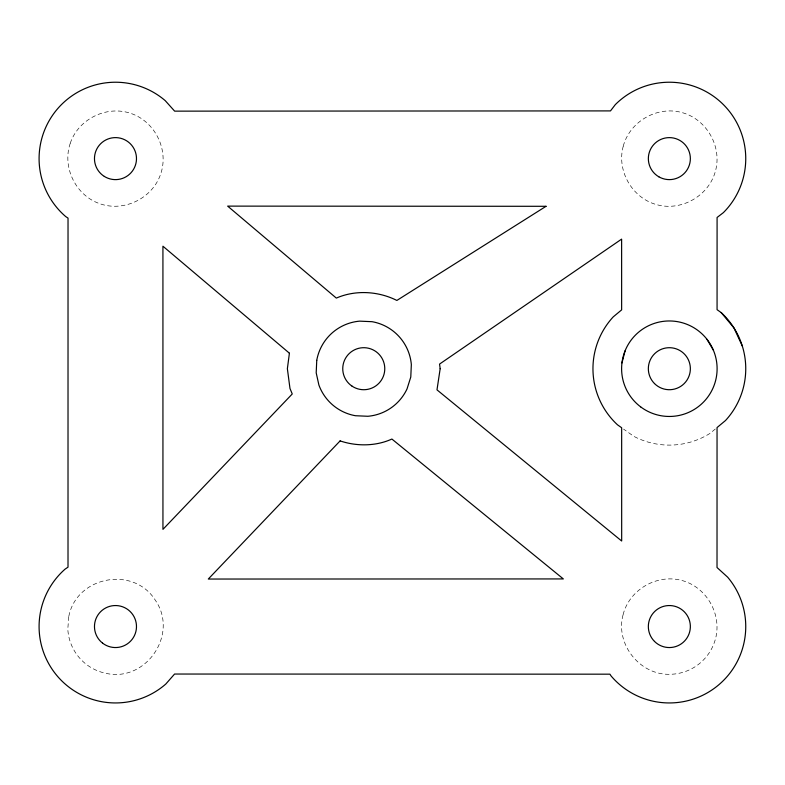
<?xml version="1.0" encoding="UTF-8"?>
<svg xmlns="http://www.w3.org/2000/svg" width="785" height="785" viewBox="0 0 785 785"><rect width="100%" height="100%" fill="white"/><g stroke="black" fill="none" stroke-linecap="round" stroke-linejoin="round"><path stroke-width="0.59" stroke-dasharray="3.92 2.94" d="M715.321 428.993L710.16 433.291A76.4 76.4 0 0 1 633.819 436.342L623.535 429.081M68.746 616.745L67.804 629.168A47.748 47.748 0 0 0 105.681 673.275C145.824 682.724 178.843 634.408 155.459 600.437C133.754 565.367 76.233 576.19 68.746 616.745M623.035 614.94C615.146 644.142 639.903 675.336 670.125 674.286A47.748 47.748 0 0 0 715.665 638.156C721.896 613.389 705.862 586.277 680.958 580.233C656.191 574.002 629.089 590.035 623.035 614.94M623.231 146.265C616.461 170.904 632.268 198.281 656.996 204.738C681.635 211.508 709.012 195.7 715.478 170.973C722.239 146.334 706.441 118.957 681.714 112.5C657.065 105.73 629.688 121.538 623.231 146.265M70.248 143.321C61.907 167.48 75.919 195.808 100.186 203.845C124.334 212.185 152.673 198.173 160.709 173.917C169.05 149.758 155.037 121.43 130.781 113.393C106.623 105.053 78.284 119.065 70.248 143.321"/><path stroke-width="1.18" d="M621.956 362.925L625.066 350.856M721.179 312.577L717.068 309.683L717.088 217.465L723.378 212.637A76.4 76.4 0 0 0 723.378 104.601A76.4 76.4 0 0 0 615.332 104.601L610.494 110.901L174.643 111.146L165.233 100.647A76.4 76.4 0 0 0 57.511 108.86A76.4 76.4 0 0 0 65.724 216.591L68.03 218.102L68.01 567.172L65.135 569.086A76.4 76.4 0 0 0 58.021 676.896A76.4 76.4 0 0 0 165.831 684.01L174.574 674.04L609.935 674.178L611.034 675.905A76.4 76.4 0 0 0 718.707 684.863A76.4 76.4 0 0 0 727.666 577.191L717.019 567.516L717.048 427.56L725.487 420.534A76.4 76.4 0 0 0 721.179 312.577L733.936 327.904L742.296 346.008M706.951 339.287L713.29 350.022M316.748 360.384L316.198 372.836L318.887 385.013A47.748 47.748 0 0 0 355.448 415.726L367.9 416.276A47.748 47.748 0 0 0 407.032 388.918L410.781 377.036L411.34 364.583A47.748 47.748 0 0 0 372.09 321.693L359.638 321.143A47.748 47.748 0 0 0 316.748 360.384M289.41 353.201L287.369 368.705L289.979 388.487L292.255 393.972L162.946 529.365L162.927 246.205L289.41 353.201M440.169 368.705L436.99 389.86L621.681 541.012L621.661 427.756L617.53 424.842A76.4 76.4 0 0 1 613.222 316.885L621.641 309.879L621.622 239.121L439.551 364.083L440.169 368.705M340.111 440.895L208.29 579.045L563.336 578.928L391.892 439.041C375.868 446.351 356.635 446.479 340.111 440.895M546.046 206.298L396.867 300.439C378.35 291.127 355.409 289.743 336.323 298.094L227.66 206.121L546.046 206.298M104.307 176.409A21.009 21.009 0 0 0 136.472 159.394A21.009 21.009 0 0 0 105.661 140.044A21.009 21.009 0 0 0 104.307 176.409M102.57 643.121A21.009 21.009 0 0 0 136.286 629.442A21.009 21.009 0 0 0 107.584 607.08A21.009 21.009 0 0 0 102.57 643.121M658.851 176.811A21.009 21.009 0 0 0 690.358 158.619A21.009 21.009 0 0 0 658.851 140.427A21.009 21.009 0 0 0 658.851 176.811M654.494 383.561A21.009 21.009 0 0 0 689.642 374.151A21.009 21.009 0 0 0 663.914 348.412A21.009 21.009 0 0 0 654.494 383.561M352.082 386.171A21.009 21.009 0 0 0 384.728 370.098A21.009 21.009 0 0 0 354.486 349.855A21.009 21.009 0 0 0 352.082 386.171M654.494 641.404A21.009 21.009 0 0 0 689.642 631.984A21.009 21.009 0 0 0 663.914 606.255A21.009 21.009 0 0 0 654.494 641.404M640.648 406.865A47.748 47.748 0 0 0 716.754 374.494A47.748 47.748 0 0 0 650.667 324.774A47.748 47.748 0 0 0 640.648 406.865"/></g></svg>
